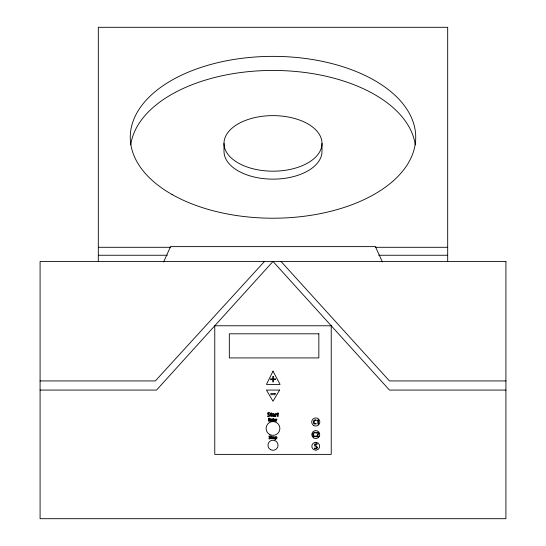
<?xml version="1.0" encoding="UTF-8"?>
<svg xmlns="http://www.w3.org/2000/svg" width="546" height="546" viewBox="0 0 546 546"><rect width="100%" height="100%" fill="white"/><g stroke="black" fill="none" stroke-linecap="round" stroke-linejoin="round"><path stroke-width="0.82" d="M163.602 261.984L170.577 246.621L375.423 246.621L382.398 261.984M264.476 261.459L155.337 380.937L40.083 380.937M317.82 420.481L317.117 420.87L316.973 420.4L318.461 419.894L318.461 424.078L317.833 424.078L317.833 420.481M98.314 247.29L170.741 247.29M375.259 247.29L447.686 247.29M98.314 255.248L167.335 255.248M378.665 255.248L447.686 255.248M505.917 380.937L389.455 380.937L281.026 261.459M40.083 390.076L156.545 390.076L273 261.459L389.455 390.076L505.917 390.076M447.686 261.459L447.686 27.3L98.314 27.3L98.314 261.459M321.997 143.407A48.997 27.778 0 0 1 248.498 167.465A48.997 27.778 0 0 1 248.498 119.349A48.997 27.778 0 0 1 321.997 143.407L321.997 151.365A48.997 27.778 0 0 1 273 179.143A48.997 27.778 0 0 1 224.003 151.365L224.003 143.407M130.733 144.874A142.731 80.924 0 0 1 273 70.441A142.731 80.924 0 0 1 415.267 144.874M275.641 419.997L274.331 420.181L275.539 421.027L274.474 421.075A0.833 0.833 0 0 1 274.058 420.713L274.051 419.492L275.034 419.035A0.696 0.696 0 0 1 275.457 419.314L275.641 419.997M313.957 421.58L314.305 423.17L316.114 423.443L316.23 423.962L314.421 423.996A1.713 1.713 0 0 1 313.561 423.273L313.411 421.041L314.912 419.806A2.73 2.73 0 0 1 315.929 419.826L316.107 420.461L314.789 420.413L313.957 421.58M313.343 434.131L313.718 435.817L315.629 436.104L315.745 436.657L313.834 436.691A1.815 1.815 0 0 1 312.926 435.926L312.762 433.565L314.353 432.255A2.887 2.887 0 0 1 315.431 432.275L315.615 432.951L314.223 432.896L313.343 434.131M276.959 437.79L276.665 438.684A0.86 0.86 0 0 1 276.03 438.964L275.443 438.663L275.43 439.81L274.966 439.81L274.952 436.718L275.382 437.053L276.092 436.67A0.764 0.764 0 0 1 276.583 436.841L276.959 437.79M272.488 437.571L272.761 438.663L273.846 438.895A0.955 0.955 0 0 0 274.31 438.534L274.351 437.148L273.102 436.745A0.949 0.949 0 0 0 272.645 437.134L272.488 437.571M318.823 433.565L317.137 436.199L318.919 436.213L318.919 436.78L316.223 436.78L318.141 433.64L317.731 432.896L316.523 433.176L316.55 432.534A1.959 1.959 0 0 1 317.513 432.275L318.1 432.384A1.106 1.106 0 0 1 318.646 432.862L318.823 433.565M269.861 415.445C270.093 416.755 267.192 417.158 267.601 415.875A1.774 1.774 0 0 0 268.482 416.113L269.192 415.26L267.813 414.277A0.99 0.99 0 0 1 267.533 413.581L267.56 413.349A1.031 1.031 0 0 1 267.895 412.783L269.355 412.517L269.56 413.151C266.864 412.653 269.315 414.557 269.861 415.445M270.659 438.069C270.836 439.059 268.646 439.359 268.96 438.39A1.338 1.338 0 0 0 269.622 438.575L270.161 437.933L269.117 437.182A0.744 0.744 0 0 1 268.919 436.807A0.826 0.826 0 0 1 269.192 436.029L270.543 435.954L269.376 436.609L270.659 438.069M317.438 447.379C317.738 449.071 313.984 449.597 314.516 447.932A2.3 2.3 0 0 0 315.656 448.239C317.69 447.925 315.868 446.123 314.789 445.864A1.283 1.283 0 0 1 314.428 444.963L314.455 444.662A1.338 1.338 0 0 1 314.885 443.925L316.789 443.584L317.24 443.748L317.049 444.403C313.561 443.755 316.735 446.232 317.438 447.379M272.973 437.537C273.396 440.67 274.706 435.653 272.973 437.537M272.263 415.526L272.727 416.557L274.522 416.571L274.256 413.95L273.102 413.609L272.44 413.834L272.57 414.243C274.856 413.868 273.068 414.789 272.263 415.526M276.488 437.81C275.389 440.39 275.361 435.285 276.488 437.81M275.914 414.68L275.866 416.571L275.252 416.571L275.232 413.656L275.764 413.656C275.826 414.243 277.532 413.281 275.914 414.68M276.529 419.778L276.494 421.109L276.058 421.109L276.044 419.055L276.419 419.055C276.46 419.471 277.661 418.796 276.529 419.778M272.87 415.54L273.512 416.134L273.88 415.103L272.87 415.54M270.898 419.656L270.857 421.109L270.427 421.109L270.406 419.055L271.048 419.123A0.73 0.73 0 0 1 271.683 419.055L272.12 421.109L271.69 421.109L271.601 419.526L270.898 419.656M274.372 419.683C275.6 420.802 275.129 418.523 274.372 419.683M273 371.164L266.441 384.411L280.071 384.411L273 371.164M279.559 390.076L273 401.255L266.441 390.076L279.559 390.076M271.212 412.933L270.195 413.656L270.604 414.114C270.318 417.69 272.345 417.315 271.212 414.114L271.908 414.114L271.908 413.656L271.212 413.656L271.212 412.933M277.928 412.933L276.904 413.656L277.32 414.114C277.027 417.69 279.054 417.315 277.928 414.114L278.617 414.114L278.617 413.656L277.928 413.656L277.928 412.933M273.177 418.55L272.461 419.055L272.747 419.383C272.618 421.819 273.976 421.355 273.177 419.383L273.662 419.383L273.177 418.55M271.683 436.172L270.912 436.718L271.226 437.066C271.082 439.687 272.543 439.189 271.683 437.066L272.208 437.066L271.683 436.172M316.195 442.294L315.158 442.315A3.965 3.965 0 0 0 315.356 450.184L316.387 450.157A3.965 3.965 0 0 0 316.195 442.294M505.917 261.459L40.083 261.459L40.083 518.7L505.917 518.7L505.917 261.459M331.231 325.771L214.769 325.771L214.769 454.388L331.231 454.388L331.231 325.771M318.844 333.804L229.327 333.804L229.327 357.923L318.844 357.923L318.844 333.804M273.396 376.556L272.686 376.556L272.686 378.876L270.454 378.876L270.454 379.552L272.686 379.552L272.686 381.886L273.396 381.886L273.396 379.552L275.621 379.552L275.621 378.876L273.396 378.876L273.396 376.556M275.123 393.434L270.946 393.434L270.946 394.69L275.123 394.69L275.123 393.434M269.942 418.256L268.455 418.256L268.455 421.109L270.004 421.109L270.004 420.748L268.885 420.748L268.885 419.799L269.881 419.799L268.885 419.444L268.885 418.618L269.942 418.618L269.942 418.256M269.547 434.445A6.9 6.9 0 0 0 279.9 428.467A6.9 6.9 0 0 0 269.547 422.488A6.9 6.9 0 0 0 269.547 434.445M270.475 449.624A5.044 5.044 0 0 0 278.044 445.256A5.044 5.044 0 0 0 270.475 440.888A5.044 5.044 0 0 0 270.475 449.624M313.738 425.525A4.068 4.068 0 0 0 319.847 421.997A4.068 4.068 0 0 0 313.738 418.468A4.068 4.068 0 0 0 313.738 425.525M313.486 437.803A3.965 3.965 0 0 0 319.724 434.916A3.965 3.965 0 0 0 314.107 430.958A3.965 3.965 0 0 0 313.486 437.803M172.072 194.512A142.731 80.924 0 0 0 410.865 158.238A142.731 80.924 0 0 0 236.056 59.125A142.731 80.924 0 0 0 172.072 194.512"/></g></svg>
